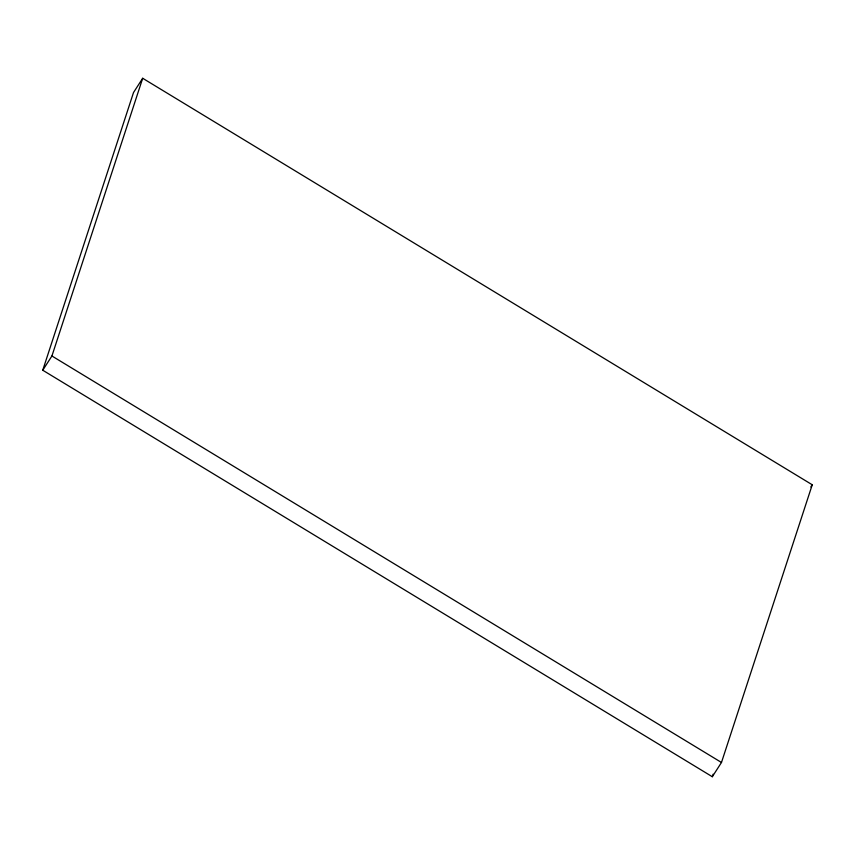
<?xml version="1.0" encoding="UTF-8"?>
<svg xmlns="http://www.w3.org/2000/svg" width="855" height="855" viewBox="0 0 855 855"><rect width="100%" height="100%" fill="white"/><g stroke="black" fill="none" stroke-linecap="round" stroke-linejoin="round"><path stroke-width="1.28" d="M42.75 370.226L133.519 92.522L142.689 78.275L812.25 484.774L721.481 762.478L712.311 776.725L42.75 370.226L51.92 355.99L142.689 78.275M712.311 776.725L713.145 774.181M810.839 486.965L812.25 484.774M51.92 355.99L721.481 762.478"/></g></svg>
